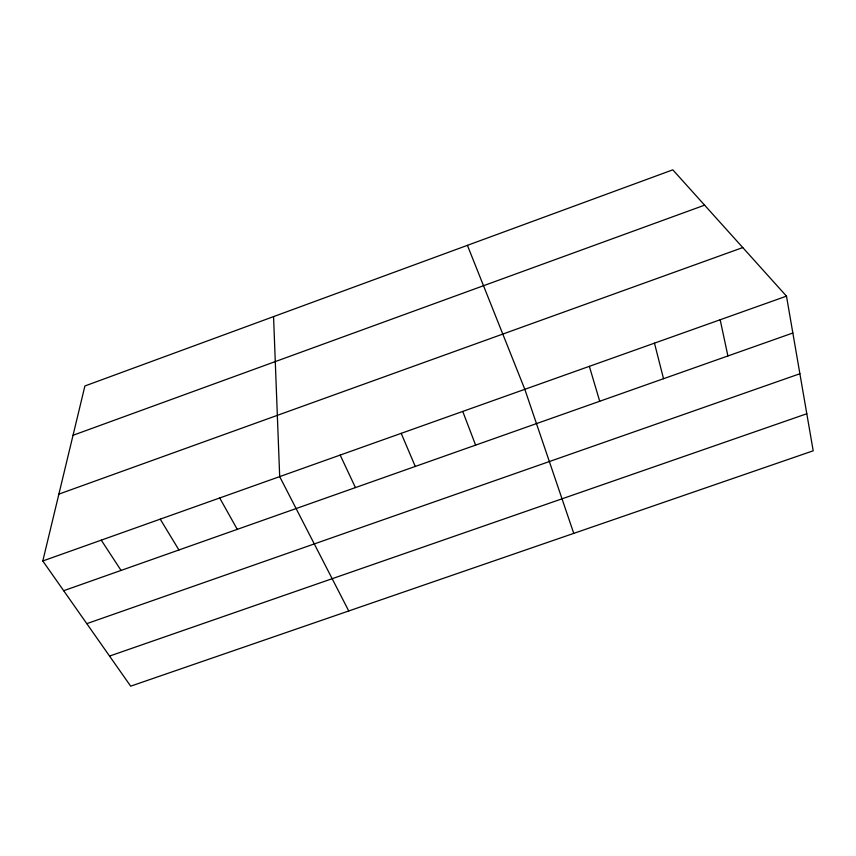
<?xml version="1.0" encoding="UTF-8"?>
<svg xmlns="http://www.w3.org/2000/svg" width="856" height="856" viewBox="0 0 856 856"><rect width="100%" height="100%" fill="white"/><g stroke="black" fill="none" stroke-linecap="round" stroke-linejoin="round"><path stroke-width="1.28" d="M42.8 560.969L84.904 385.97L672.805 169.83L786.482 296.144L813.2 450.802L130.679 686.17L42.8 560.969L786.482 296.144M73.038 435.287L704.595 205.162M58.882 494.115L742.773 247.566M63.676 590.704L792.849 333.005M86.798 623.65L799.889 373.751M109.557 656.071L806.801 413.748M101.265 540.147L121.06 570.428M160.233 519.153L178.925 549.98M219.703 497.978L237.273 529.35M348.745 610.959L279.687 476.621L273.556 316.613M340.174 455.071L355.433 487.588M401.197 433.35L415.267 466.445M467.408 245.34L524.824 389.33L573.755 533.374M462.743 411.436L475.615 445.12M589.356 366.347L599.714 401.261M654.466 343.16L663.528 378.716M720.174 319.759L727.9 355.957"/></g></svg>
